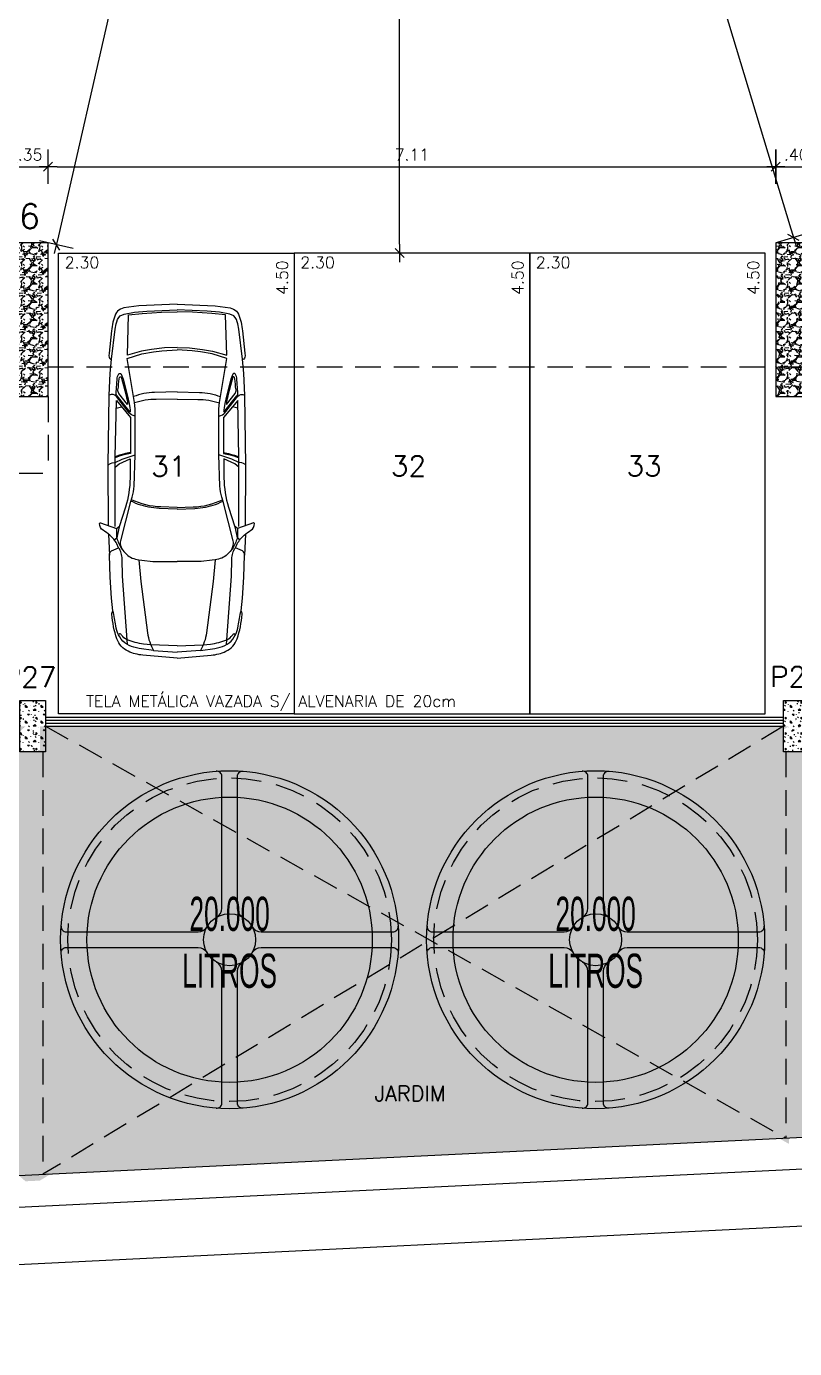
# Model space of a CAD drawing. Header units: millimetres. Extents: x -184.9 to -112.9, y 0.4 to 45.1.
# Drawn here: x -157.12 to -149.62, y 10.5 to 23.41 of the extents above; entities that cross this region are included whole.
import ezdxf

# ---------------------------------------------------------------- set-up
doc = ezdxf.new("R2010")
doc.units = ezdxf.units.MM
doc.linetypes.add('DASHED2', pattern=[0.375, 0.25, -0.125])
doc.linetypes.add('HIDDEN', pattern=[0.375, 0.25, -0.125])
for name, color, linetype in [('COTA', 11, 'Continuous'), ('EM VISTA', 2, 'Continuous'), ('EMVISTA', 2, 'Continuous'), ('ESQUADRIA', 2, 'Continuous'), ('HACHURA 1', 8, 'Continuous'), ('HACHURA PILAR VIGA', 8, 'Continuous'), ('HIDRAULICO', 4, 'Continuous'), ('LINHA', 1, 'Continuous'), ('PAREDE', 7, 'Continuous'), ('PILAR', 21, 'Continuous'), ('PROJECAO', 1, 'DASHED2'), ('TEXTO 1', 3, 'Continuous'), ('TEXTO 2', 2, 'Continuous'), ('VERDE PL', 74, 'Continuous')]:
    doc.layers.add(name, color=color, linetype=linetype)
doc.styles.add('ROMANS', font='romans.shx')
doc.dimstyles.new('Copy of TICK75', dxfattribs={"dimtxt": 0.1125, "dimasz": 0.08800000000000001, "dimexe": 0.18, "dimexo": 0.0625, "dimgap": 0.07900000000000001, "dimtad": 1, "dimrnd": 0.005, "dimzin": 4, "dimdsep": 46, "dimtxsty": 'ROMANS', "dimblk1": 'TICK', "dimblk2": 'TICK', "dimsah": 1, "dimcen": 0.09, "dimse1": 1, "dimse2": 1, "dimclrd": 256, "dimclrt": 2, "dimaunit": 1, "dimadec": 0, "dimazin": 0, "dimtfac": 1, "dimtix": 1, "dimtmove": 2, "dimatfit": 3, "dimldrblk": 'TICK', "dimfxl": 1, "dimtolj": 1, "dimtzin": 0, "dimlwd": -1, "dimarcsym": 0})
doc.dimstyles.new('TICK75', dxfattribs={"dimtxt": 0.1125, "dimasz": 0.08800000000000001, "dimexe": 0.18, "dimexo": 0.0625, "dimgap": 0.061, "dimtad": 1, "dimrnd": 0.005, "dimzin": 4, "dimdsep": 46, "dimtxsty": 'ROMANS', "dimblk1": 'TICK', "dimblk2": 'TICK', "dimsah": 1, "dimcen": 0.09, "dimse1": 1, "dimse2": 1, "dimclrt": 2, "dimaunit": 1, "dimadec": 0, "dimazin": 0, "dimtfac": 1, "dimtix": 1, "dimtmove": 2, "dimatfit": 3, "dimldrblk": 'TICK', "dimfxl": 1, "dimtolj": 1, "dimtzin": 0, "dimarcsym": 0})
pattern_1 = [(0, (0, 0), (0.1524, 0.1524), [0.01905, -0.13335]), (90, (0, 0), (-0.1524, 0.1524), [0.01905, -0.13335]), (135, (0.01905, 0), (-0.152399999744268, 0), [0.02694076908, -0.18858538356]), (0, (0.01905, 0.085725), (0.1524, 0.1524), [0.01905, -0.13335]), (45, (0.028575, 0.0762), (0, 0.152399999744268), [0.01347037692, -0.20205576048]), (135, (0.028575, 0.0762), (-0.152399999744268, 0), [0.01347037692, -0.20205576048]), (0, (0.0762, 0.123825), (0.1524, 0.1524), [0.02694076908, -0.12545923092]), (45, (0.0762, 0.123825), (0, 0.152399999744268), [0.01905, -0.19647615264]), (135, (0.10314076908, 0.123825), (-0.152399999744268, 0), [0.01905, -0.19647615264]), (90, (0.104775, 0.0381), (-0.1524, 0.1524), [0.01905, -0.13335]), (45, (0.104775, 0.0381), (0, 0.152399999744268), [0.01347037692, -0.20205576048]), (135, (0.1143, 0.047625), (-0.152399999744268, 0), [0.01347037692, -0.20205576048]), (0, (0.01905, 0.0381), (0.1524, 0.1524), [0.009525, -0.127635]), (0, (0.13335, 0.0762), (0.1524, 0.1524), [0.009525, -0.127635]), (90, (0.085725, 0.09525), (-0.1524, 0.1524), [0.009525, -0.127635]), (135, (0.104775, 0.009525), (-0.152399999744268, 0), [0.01347037692, -0.20205576048]), (135, (0.0381, 0.1143), (-0.152399999744268, 0), [0.01347037692, -0.20205576048]), (45, (0.0714375, 0.05000625), (0, 0.152399999744268), [0.01347037692, -0.20205576048]), (90, (0.0523875, 0.01905), (-0.1524, 0.1524), [0.00238125, -0.15001875]), (90, (0.05953125, 0.08334375000000001), (-0.1524, 0.1524), [0.00238125, -0.15001875]), (90, (0.13096875, 0.1095375), (-0.1524, 0.1524), [0.00238125, -0.15001875]), (90, (0.13335, 0.028575), (-0.1524, 0.1524), [0.00238125, -0.15001875])]

# ---------------------------------------------------------------- blocks, each defined once
blk = doc.blocks.new('TICK')
at = {"layer": 'COTA'}
for p, q in [((0, 1.907592907288972), (0, -1.907600000000002)), ((-1, 0), (1, 0))]:
    blk.add_line(p, q, dxfattribs=at)
at = {"layer": 'COTA', "color": 2}
blk.add_line((0.5, 0.5), (-0.5, -0.5), dxfattribs=at)
blk = doc.blocks.new('*D228')
at = {"layer": 'COTA', "color": 0, "lineweight": -2}
blk.add_line((-149.7113200238874, 22.04138287924556), (-149.4873200238873, 22.04138287924556), dxfattribs=at)
at = {"layer": 'Defpoints', "color": 0}
for p in [(-149.3993200238873, 22.04138287924556), (-149.7993200238874, 21.29890395288268), (-149.3993200238873, 21.29890395288265)]:
    blk.add_point(p, dxfattribs=at)
at = {"layer": 'COTA', "color": 0, "lineweight": -2, "xscale": 0.08800000000000001, "yscale": 0.08800000000000001, "zscale": 0.08800000000000001, "rotation": 180}
blk.add_blockref('TICK', (-149.7993200238874, 22.04138287924556), dxfattribs=at)
at = {"layer": 'COTA', "color": 0, "lineweight": -2, "xscale": 0.08800000000000001, "yscale": 0.08800000000000001, "zscale": 0.08800000000000001}
blk.add_blockref('TICK', (-149.3993200238873, 22.04138287924556), dxfattribs=at)
at = {"layer": 'COTA', "color": 2, "insert": (-149.5993200238874, 22.15863287924556), "char_height": 0.1125, "attachment_point": 5, "style": 'ROMANS'}
blk.add_mtext('\\A1;.40', dxfattribs=at)
blk = doc.blocks.new('*D227')
at = {"layer": 'COTA', "color": 0, "lineweight": -2}
blk.add_line((-156.8163200238878, 22.04138287924556), (-149.8873200238874, 22.04138287924556), dxfattribs=at)
at = {"layer": 'Defpoints', "color": 0}
for p in [(-149.7993200238874, 22.04138287924556), (-156.9043200238878, 21.29890395288265), (-149.7993200238874, 21.29890395288268)]:
    blk.add_point(p, dxfattribs=at)
at = {"layer": 'COTA', "color": 0, "lineweight": -2, "xscale": 0.08800000000000001, "yscale": 0.08800000000000001, "zscale": 0.08800000000000001, "rotation": 180}
blk.add_blockref('TICK', (-156.9043200238878, 22.04138287924556), dxfattribs=at)
at = {"layer": 'COTA', "color": 0, "lineweight": -2, "xscale": 0.08800000000000001, "yscale": 0.08800000000000001, "zscale": 0.08800000000000001}
blk.add_blockref('TICK', (-149.7993200238874, 22.04138287924556), dxfattribs=at)
at = {"layer": 'COTA', "color": 2, "insert": (-153.3518200238876, 22.15863287924556), "char_height": 0.1125, "attachment_point": 5, "style": 'ROMANS'}
blk.add_mtext('\\A1;7.11', dxfattribs=at)
blk = doc.blocks.new('*D226')
at = {"layer": 'COTA', "color": 0, "lineweight": -2}
for p, q in [((-157.3423200238877, 22.04138287924556), (-157.4303200238876, 22.04138287924556)), ((-157.2543200238877, 22.04138287924556), (-156.9043200238878, 22.04138287924556)), ((-156.8163200238878, 22.04138287924556), (-156.7283200238878, 22.04138287924556))]:
    blk.add_line(p, q, dxfattribs=at)
at = {"layer": 'Defpoints', "color": 0}
for p in [(-156.9043200238878, 22.04138287924556), (-157.2543200238877, 21.29890395288265), (-156.9043200238878, 21.29890395288265)]:
    blk.add_point(p, dxfattribs=at)
at = {"layer": 'COTA', "color": 0, "lineweight": -2, "xscale": 0.08800000000000001, "yscale": 0.08800000000000001, "zscale": 0.08800000000000001}
blk.add_blockref('TICK', (-157.2543200238877, 22.04138287924556), dxfattribs=at)
at = {"layer": 'COTA', "color": 0, "lineweight": -2, "xscale": 0.08800000000000001, "yscale": 0.08800000000000001, "zscale": 0.08800000000000001, "rotation": 180}
blk.add_blockref('TICK', (-156.9043200238878, 22.04138287924556), dxfattribs=at)
at = {"layer": 'COTA', "color": 2, "insert": (-157.0793200238877, 22.15863287924556), "char_height": 0.1125, "attachment_point": 5, "style": 'ROMANS'}
blk.add_mtext('\\A1;.35', dxfattribs=at)
blk = doc.blocks.new('FORTLEV10')
at = {"layer": 'EM VISTA'}
blk.add_circle((-1.77635683940025e-15, 0), 1.189999999999998, dxfattribs=at)
at = {"layer": 'EMVISTA', "color": 1}
for points in [[(-0.1084615384693279, 0.1878608953549019, 0.2679491924667433), (-0.06507692307474144, 0.2630052534728975), (-0.06507692307130597, 1.362304556310789, 0.4376796742768829), (-0.1119047618983871, 1.405552320002784)], [(0.1084615384706922, 0.1878608953548451, -0.2679491924665979), (0.06507692307738289, 0.2630052534723859), (0.06507692308045243, 1.362304556310761, -0.4376796742759131), (0.1119047619084181, 1.405552320002215)], [(-1.405552320005684, 0.1119047619083915, 0.4376796742779412), (-1.362304556314088, 0.06507692308079527), (-0.2630052534714764, 0.06507692307712887, 0.267949192466334), (-0.1878608953538237, 0.108461538471289)], [(0.1878608953546728, 0.1084615384697543, 0.2679491924660634), (0.2630052534726701, 0.06507692307553725), (1.362304556314937, 0.06507692307184243, 0.4376796742765609), (1.405552320006903, 0.1119047618994102)], [(-1.405552320007359, -0.1119047618979323, -0.4376796742753541), (-1.362304556314999, -0.06507692307081925), (-0.2630052534718477, -0.06507692307499724, -0.2679491924664795), (-0.1878608953547332, -0.1084615384687027)], [(0.1878608953542482, -0.1084615384702943, -0.2679491924662525), (0.2630052534717588, -0.06507692307661728), (1.362304556315278, -0.06507692308028368, -0.4376796742749628), (1.405552320006874, -0.1119047619073967)], [(-0.111904761907228, -1.405552320010685, 0.4376796742770862), (-0.06507692308003143, -1.362304556318747), (-0.06507692307659063, -0.2630052534713627, 0.2679491924667093), (-0.1084615384702659, -0.1878608953533671)], [(0.1119047618991829, -1.405552320011253, -0.4376796742762056), (0.06507692307212487, -1.362304556319742), (0.0650769230755337, -0.2630052534718743, -0.2679491924664794), (0.108461538469383, -0.1878608953543903)]]:
    blk.add_lwpolyline(points, format="xyb", dxfattribs=at)
for centre, radius in [((2.486899575160351e-14, 0), 1.409999999999997), ((1.403321903126198e-13, 0), 0.2169230769894754)]:
    blk.add_circle(centre, radius, dxfattribs=at)
at = {"layer": 'PROJECAO', "color": 11, "linetype": 'HIDDEN'}
blk.add_circle((2.486899575160351e-14, 0), 1.349999999999966, dxfattribs=at)
blk = doc.blocks.new('*D101')
at = {"layer": 'COTA', "color": 0, "lineweight": -2}
blk.add_line((-119.4648604567926, 13.16874072132166), (-170.4135865816012, 10.67559538838779), dxfattribs=at)
at = {"layer": 'Defpoints', "color": 0}
for p in [(-119.4043200238889, 13.73204313307892), (-170.5288358037448, 11.2302956388842), (-170.5014814091249, 10.67129430775836)]:
    blk.add_point(p, dxfattribs=at)
at = {"layer": 'COTA', "color": 0, "lineweight": -2, "xscale": 0.08800000000000001, "yscale": 0.08800000000000001, "zscale": 0.08800000000000001}
for p, rotation in [((-119.3769656292689, 13.1730418019511), 2.801499872717789), ((-170.5014814091249, 10.67129430775836), 182.8014998727178)]:
    blk.add_blockref('TICK', p, dxfattribs=dict(at, rotation=rotation))
at = {"layer": 'COTA', "color": 2, "insert": (-144.9449542203764, 12.03927792448146), "char_height": 0.1125, "attachment_point": 5, "rotation": 2.8014998727177898, "style": 'ROMANS'}
blk.add_mtext('\\A1;51.19', dxfattribs=at)
blk = doc.blocks.new('*D28')
at = {"layer": 'COTA'}
blk.add_line((-151.0848422901909, 26.16790036697174), (-149.6508835889244, 21.43583636568289), dxfattribs=at)
at = {"layer": 'Defpoints', "color": 0}
for p in [(-151.2843200238873, 26.19940425021127), (-149.7993200238874, 21.29890395288263), (-149.6253629395577, 21.35161821766299)]:
    blk.add_point(p, dxfattribs=at)
at = {"layer": 'COTA', "xscale": 0.08800000000000001, "yscale": 0.08800000000000001, "zscale": 0.08800000000000001}
for p, rotation in [((-151.1103629395576, 26.25211851499164), 106.8583978029066), ((-149.6253629395577, 21.35161821766299), 286.8583978029066)]:
    blk.add_blockref('TICK', p, dxfattribs=dict(at, rotation=rotation))
at = {"layer": 'COTA', "color": 2, "insert": (-150.2384253881975, 23.84109186435966), "char_height": 0.1125, "attachment_point": 5, "rotation": 286.85839780290667, "style": 'ROMANS'}
blk.add_mtext('\\A1;5.12', dxfattribs=at)
blk = doc.blocks.new('*D27')
at = {"layer": 'COTA'}
blk.add_line((-155.7230695729843, 26.09513652367935), (-156.8038562128832, 21.36621219316877), dxfattribs=at)
at = {"layer": 'Defpoints', "color": 0}
for p in [(-155.7843200238873, 26.19940425021127), (-156.9043200238877, 21.29890395288263), (-156.8234628929339, 21.28042420975974)]:
    blk.add_point(p, dxfattribs=at)
at = {"layer": 'COTA', "xscale": 0.08800000000000001, "yscale": 0.08800000000000001, "zscale": 0.08800000000000001}
for p, rotation in [((-155.7034628929335, 26.18092450708839), 77.12626906630773), ((-156.8234628929339, 21.28042420975974), 257.1262690663077)]:
    blk.add_blockref('TICK', p, dxfattribs=dict(at, rotation=rotation))
at = {"layer": 'COTA', "color": 2, "insert": (-156.3953131742527, 23.76080848884292), "char_height": 0.1125, "attachment_point": 5, "rotation": 77.12626906630773, "style": 'ROMANS'}
blk.add_mtext('\\A1;5.03', dxfattribs=at)
blk = doc.blocks.new('*D26')
at = {"layer": 'COTA'}
blk.add_line((-153.4720087278447, 21.28690395288263), (-153.4720087278447, 26.11140425021127), dxfattribs=at)
at = {"layer": 'Defpoints', "color": 0}
for p in [(-153.4720087278447, 26.19940425021127), (-153.3518200238874, 26.19940425021127), (-153.3518200238874, 21.19890395288263)]:
    blk.add_point(p, dxfattribs=at)
at = {"layer": 'COTA', "xscale": 0.08800000000000001, "yscale": 0.08800000000000001, "zscale": 0.08800000000000001}
for p, rotation in [((-153.4720087278447, 26.19940425021127), 90), ((-153.4720087278447, 21.19890395288263), 270)]:
    blk.add_blockref('TICK', p, dxfattribs=dict(at, rotation=rotation))
at = {"layer": 'COTA', "color": 2, "insert": (-153.6072587278447, 23.69915410154695), "char_height": 0.1125, "attachment_point": 5, "rotation": 90, "style": 'ROMANS'}
blk.add_mtext('\\A1;5.00', dxfattribs=at)
blk = doc.blocks.new('VECTRA_P')
for p, q in [((1.961916044578647, 0.7454139204326111), (1.979962422656069, 0.7223204870060727)), ((1.979962422656069, 0.7223204870060727), (1.985978891584992, 0.7042858849629283)), ((1.15162914757218, 0.6822805562241001), (1.170250023715052, 0.6528511176516076)), ((1.985978891584992, 0.7042858849629283), (1.989588754992653, 0.6790374284784093)), ((1.989588754992653, 0.6790374284784093), (1.990423900686153, 0.671493906475348)), ((1.990423900686153, 0.671493906475348), (2.026474363584001, 0.5958986722658892)), ((2.026474363584001, 0.5958986722658892), (2.072112204241598, 0.4536526510405565)), ((2.068383374160682, 0.6255172471384185), (2.051368606376137, 0.671764355265168)), ((2.080714606053597, 0.581919385452693), (2.068383374160682, 0.6255172471384185)), ((2.085457364538449, 0.5582249002189883), (2.080714606053597, 0.581919385452693)), ((2.57970397046207, 0.6599597216620623), (2.594454901774334, 0.6032199314345235)), ((2.098737148128357, 0.5045626529906713), (2.085457364538449, 0.5582249002189883)), ((2.026474363584001, -0.5958986722660029), (2.072112204241598, -0.4536526510406702)), ((2.085457364538449, -0.558224900219102), (2.080714606053597, -0.5819193854528066)), ((2.098737148128357, -0.5045626529906713), (2.085457364538449, -0.558224900219102)), ((1.15162914757218, -0.6822805562241001), (1.170250023715052, -0.6528511176517213)), ((1.979962422656069, -0.7223204870060727), (1.985978891584992, -0.7042858849629283)), ((1.985978891584992, -0.7042858849629283), (1.989588754992653, -0.679037428478523)), ((1.989588754992653, -0.679037428478523), (1.990423900686153, -0.671493906475348)), ((1.990423900686153, -0.671493906475348), (2.026474363584001, -0.5958986722660029)), ((2.068383374160682, -0.6255172471384185), (2.051368606376137, -0.671764355265168)), ((2.080714606053597, -0.5819193854528066), (2.068383374160682, -0.6255172471384185)), ((2.57970397046207, -0.659959721662176), (2.594454901774334, -0.6032199314345235)), ((1.961916044578647, -0.7454139204326111), (1.979962422656069, -0.7223204870060727))]:
    blk.add_line(p, q)
for points in [[(-0.1320190883282919, 0), (-0.1008528512771925, 0.3712777887999437, -0.08670154319651346), (-0.05929786854237307, 0.5295766547779976, -0.2061370853005027), (0.07575582534574465, 0.6515446477206979, -0.06357708614580351), (0.3432660117429904, 0.7060409657887021, -0.1929015418481739), (0.3793655732205217, 0.6945910887162654), (0.5171960851145485, 0.7108090287478035), (0.7461727013100798, 0.7246750477327168), (0.9844009200173609, 0.7316080572252304, -0.2123161555323496), (1.031544989413998, 0.7122664558220322), (1.064733379409393, 0.6333655615015914), (1.105932718829692, 0.6539484086813445, 0.1044151366488792), (1.200920117955526, 0.7294188256335019, 0.0301351806626627), (1.253563734945978, 0.8014587652172622, -0.2682936796714216), (1.326807051562739, 0.8391939651780831, -0.4785956254922227), (1.33322840580616, 0.8303783016676789), (1.272714654757706, 0.6570473592398685), (1.205592214469572, 0.6575789908431489, 0.07179212366907503), (1.169655606317587, 0.6526825542728147, 0.07499638974959891), (1.055311823190578, 0.6004538237247061, 0.06072865727079466), (0.9932394701028251, 0.5482251102067721, 0.1684271616291917), (0.9344133794095235, 0.4151684846918897), (0.6970827053457818, 0.3922725282805004), (0.1430190510846003, 0.319669689655143, 0.09778805919175905), (-0.0518805754039704, 0.2539442399047402), (-0.02765396015858457, 0.4118647800966073), (-0.01496385400581346, 0.4671945899776802, -0.2331102208790654), (0.121166552410326, 0.6343367594729443, -0.06836519186026477), (0.2170667534214807, 0.6632412582611096, 0.01729510242172204), (0.3793655732205217, 0.6945910887162654, -1.253436740119883)], [(1.302480391907473, 0.7423060514022382), (1.956488019347141, 0.7454784870308231), (2.719981998016639, 0.7363966926600369), (2.953366491197812, 0.724027900315491), (3.109233037354905, 0.7120479754479447), (3.435155155121226, 0.671325304586162), (3.492107656522627, 0.6606554445138499, -0.1399637996152884), (3.579909403339805, 0.6167904471864176), (3.598752007202737, 0.5730169360675745), (3.618832332368783, 0.4626404092400662), (3.629509649335454, 0.3282160887494001), (3.644570521449356, 0)], [(2.491741989655896, 0.4525810770871885), (2.499265473029567, 0.4769270229556923, -0.2003298297804957), (2.54221463858628, 0.5284238978956637), (2.703274031861039, 0.6560932425543342, 0.3624230789309417), (2.719981998016639, 0.7363966926600369, -80.84350076330199)], [(3.705103418840444, 0), (3.687676118608668, 0.4123476542511071), (3.666376141500322, 0.5768040427533379), (3.650885224581053, 0.6135648771266915, 0.1959473859716668), (3.598603413634144, 0.6658039790636394, 0.08120935695297105), (3.41700870031022, 0.709461599704241), (3.175920377006562, 0.7366809606781999), (3.144455636507253, 0.7379122608207354, 0.3157387096905431), (3.104851987431431, 0.7123847035670678, 0.1957327759611312)], [(0, 0), (0.01100997788407199, 0.2846534889434906), (0.01990737984293389, 0.3623728700364381, -0.0682736265983916), (0.06561340932655924, 0.5411331068120262, -0.1604009858186431), (0.1163875355390971, 0.6008365603314587, 0.06879540109318083), (0.1306029470446859, 0.6124578633485953, 0.4314913820364382), (0.1299568178129356, 0.6221422882064189), (0.121166552410326, 0.6343367594729443)], [(0.01380427847098531, 0.5384462209282219), (0.06561340932655924, 0.5411331068120262), (0.7545740267116834, 0.59217929466638), (0.9415556832018055, 0.5951214652479848, 0.1436300784178557), (1.064733379409393, 0.6333655615015914, -3.590325510716907)], [(1.045618133581172, 0.59388372044873), (1.076727934833489, 0.6047294415595843, -0.1328747460121915), (1.14068964302966, 0.6092944024107965), (1.566232963750565, 0.4994861561666539), (1.61415760560368, 0.4854507548602669, 0.06103242020598566), (1.731238507991758, 0.4661977104719881), (2.071216763625834, 0.4536549376532548), (2.569494616824027, 0.4523825266196582), (2.638939209312703, 0.4606149740656065), (3.118040953292134, 0.5408943775357784), (3.16894401815588, 0.3819467633020395), (3.190399290052714, 0.2533203557342176), (3.201126926001141, 0.1648896877585457), (3.212393651159488, 0)], [(1.940061953170733, 0.6712413627540172), (1.973903712108701, 0.6277661184738008), (2.027083576273853, 0.5070015131835817), (1.81919857112964, 0.5094168206165932, -0.07434063790939607), (1.504953777822791, 0.5601379361052068), (1.291541432971783, 0.6263506538005004), (1.209012588917417, 0.646667233878361), (1.170250023715052, 0.6528511176516076)], [(2.534698532370136, 0.5080397249730595), (2.711863858989151, 0.6496561353155812, -0.2146323262784144), (2.749444390069829, 0.659311796173597), (2.89439782008418, 0.65072898652204, -0.1319395890471765), (2.949158005421083, 0.6324904989821789, -0.5639220405625647), (2.948084284509111, 0.6056692188208217), (2.891176627432099, 0.5852850288679292), (2.70864266633707, 0.5370067075473344), (2.630260441439795, 0.519841088243993, -0.04639468910887844), (2.534698532370136, 0.5080397249730595, 1.803463411316748)], [(2.618813082505106, 0.5352526315029991), (2.738148077828868, 0.6295860673130846, -0.2033426459790119), (2.776667617351364, 0.6401514130774331, 0.01387406641713885), (2.89751316936087, 0.6273220561341759, -0.2240254394216894), (2.918661142458333, 0.6152473752605374, -0.4267739444706883), (2.91647181800986, 0.6041927179279583), (2.715002453122445, 0.5522516273764495, -0.03871868372115205), (2.618813082505106, 0.5352526315029991, -4.743429449944328)], [(1.481285098968407, 0), (1.489861314243534, 0.1939859806047934), (1.500581560900347, 0.2796779036804082, -0.09356540660945266), (1.570813820307233, 0.498144588288028, -2.549356773437184)], [(1.500579436852966, 0), (1.506612150256963, 0.174864119810195, -0.1047644017369665), (1.585753946143235, 0.4937691635885813, 2.883450233120003)], [(2.675595540450946, 0), (2.67368617143126, 0.2247297064131999, 0.07648709176800697), (2.635403330633146, 0.4601958062893345, 15.10237595603503)], [(2.753879311264434, 0), (2.748151234121508, 0.245715505041403, 0.08483540131401172), (2.704118509171327, 0.4715365692737805, 10.94108114347921)], [(-0.1320190883282919, 0), (-0.1008528512771925, -0.3712777888000574, 0.08670154319651346), (-0.05929786854237307, -0.5295766547779976, 0.2061370853005027), (0.07575582534574465, -0.6515446477206979, 0.06357708614580351), (0.3432660117429904, -0.7060409657888158, 0.1929015418481739), (0.3793655732205217, -0.6945910887162654), (0.5171960851145485, -0.7108090287478035), (0.7461727013100798, -0.7246750477328305), (0.9844009200173609, -0.731608057225344, 0.2123161555323496), (1.031544989413998, -0.7122664558220322), (1.064733379409393, -0.6333655615017051), (1.105932718829692, -0.6539484086813445, -0.1044151366488792), (1.200920117955526, -0.7294188256335019, -0.0301351806626627), (1.253563734945978, -0.8014587652172622, 0.2682936796714216), (1.326807051562739, -0.8391939651781968, 0.4785956254922227), (1.33322840580616, -0.8303783016676789), (1.272714654757706, -0.6570473592399821), (1.205592214469572, -0.6575789908432625, -0.07179212366907503), (1.169655606317587, -0.6526825542728147, -0.07499638974959891), (1.055311823190578, -0.6004538237247061, -0.06072865727079466), (0.9932394701028251, -0.5482251102067721, -0.1684271616291917), (0.9344133794095235, -0.4151684846920034), (0.6970827053457818, -0.3922725282806141), (0.1430190510846003, -0.3196696896552567, -0.09778805919175905), (-0.0518805754039704, -0.2539442399048539), (-0.02765396015858457, -0.411864780096721), (-0.01496385400581346, -0.4671945899776802, 0.2331102208790654), (0.121166552410326, -0.634336759473058, 0.06836519186026477), (0.2170667534214807, -0.6632412582611096, -0.01729510242172204), (0.3793655732205217, -0.6945910887162654, 1.253436740119883)], [(0, 0), (0.01100997788407199, -0.2846534889434906), (0.01990737984293389, -0.3623728700365518, 0.0682736265983916), (0.06561340932655924, -0.5411331068120262, 0.1604009858186431), (0.1163875355390971, -0.6008365603314587, -0.06879540109318083), (0.1306029470446859, -0.612457863348709, -0.4314913820364382), (0.1299568178129356, -0.6221422882065326), (0.121166552410326, -0.634336759473058)], [(1.045618133581172, -0.59388372044873), (1.076727934833489, -0.6047294415595843, 0.1328747460121915), (1.14068964302966, -0.6092944024107965), (1.566232963750565, -0.4994861561666539), (1.61415760560368, -0.4854507548602669, -0.06103242020598566), (1.731238507991758, -0.4661977104719881), (2.071216763625834, -0.4536549376533685), (2.569494616824027, -0.4523825266196582), (2.638939209312703, -0.4606149740657202), (3.118040953292134, -0.5408943775357784), (3.16894401815588, -0.3819467633021532), (3.190399290052714, -0.2533203557342176), (3.201126926001141, -0.1648896877585457), (3.212393651159488, 0)], [(1.302480391907473, -0.7423060514022382), (1.956488019347141, -0.7454784870308231), (2.719981998016639, -0.7363966926601506), (2.953366491197812, -0.724027900315491), (3.109233037354905, -0.7120479754479447), (3.435155155121226, -0.671325304586162), (3.492107656522627, -0.6606554445139636, 0.1399637996152884), (3.579909403339805, -0.6167904471865313), (3.598752007202737, -0.5730169360675745), (3.618832332368783, -0.4626404092401799), (3.629509649335454, -0.3282160887496275), (3.644570521449356, 0)], [(1.481285098968407, 0), (1.489861314243534, -0.1939859806049071), (1.500581560900347, -0.2796779036805219, 0.09356540660945266), (1.570813820307233, -0.498144588288028, 2.549356773437184)], [(1.500579436852966, 0), (1.506612150256963, -0.1748641198103087, 0.1047644017369665), (1.585753946143235, -0.4937691635886949, -2.883450233120003)], [(2.675595540450946, 0), (2.67368617143126, -0.2247297064133136, -0.07648709176800697), (2.635403330633146, -0.4601958062894482, -15.10237595603503)], [(2.753879311264434, 0), (2.748151234121508, -0.245715505041403, -0.08483540131401172), (2.704118509171327, -0.4715365692737805, -10.94108114347921)], [(3.705103418840444, 0), (3.687676118608668, -0.4123476542511071), (3.666376141500322, -0.5768040427534515), (3.650885224581053, -0.6135648771266915, -0.1959473859716668), (3.598603413634144, -0.6658039790637531, -0.08120935695297105), (3.41700870031022, -0.7094615997043547), (3.175920377006562, -0.7366809606781999), (3.144455636507253, -0.7379122608207354, -0.3157387096905431), (3.104851987431431, -0.7123847035671815, -0.1957327759611312)], [(0.01380427847098531, -0.5384462209282219), (0.06561340932655924, -0.5411331068120262), (0.7545740267116834, -0.5921792946664937), (0.9415556832018055, -0.5951214652480985, -0.1436300784178557), (1.064733379409393, -0.6333655615017051, 3.590325510716907)], [(1.940061953170733, -0.6712413627541309), (1.973903712108701, -0.6277661184738008), (2.027083576273853, -0.5070015131836954), (1.81919857112964, -0.5094168206165932, 0.07434063790939607), (1.504953777822791, -0.5601379361052068), (1.291541432971783, -0.6263506538005004), (1.209012588917417, -0.646667233878361), (1.170250023715052, -0.6528511176517213)], [(2.491741989655896, -0.4525810770871885), (2.499265473029567, -0.4769270229556923, 0.2003298297804957), (2.54221463858628, -0.5284238978957774), (2.703274031861039, -0.6560932425543342, -0.3624230789309417), (2.719981998016639, -0.7363966926601506, 80.84350076330199)], [(2.534698532370136, -0.5080397249730595), (2.711863858989151, -0.6496561353156949, 0.2146323262784144), (2.749444390069829, -0.6593117961737107), (2.89439782008418, -0.6507289865221537, 0.1319395890471765), (2.949158005421083, -0.6324904989821789, 0.5639220405625647), (2.948084284509111, -0.6056692188208217), (2.891176627432099, -0.5852850288680429), (2.70864266633707, -0.5370067075474481), (2.630260441439795, -0.5198410882441067, 0.04639468910887844), (2.534698532370136, -0.5080397249730595, -1.803463411316748)], [(2.618813082505106, -0.5352526315029991), (2.738148077828868, -0.6295860673130846, 0.2033426459790119), (2.776667617351364, -0.6401514130775467, -0.01387406641713885), (2.89751316936087, -0.6273220561342896, 0.2240254394216894), (2.918661142458333, -0.6152473752606511, 0.4267739444706883), (2.91647181800986, -0.6041927179279583), (2.715002453122445, -0.5522516273766769, 0.03871868372115205), (2.618813082505106, -0.5352526315029991, 4.743429449944328)]]:
    blk.add_lwpolyline(points, format="xyb")
for points in [[(1.212392335146291, 0.74363472035634), (0.9844009200173609, 0.7316080572252304)], [(1.272714654757706, 0.6570473592398685), (1.297673131656929, 0.6244482501025459)], [(1.294064591853857, 0.6693665426258804), (1.940061953170733, 0.6712413627540172), (2.050083299866142, 0.6717930729574846), (2.66005630893266, 0.6581644038028571), (2.476662228310715, 0.5045626529906713), (2.088298292876033, 0.5045626529906713), (2.072177610864721, 0.5781282596408346), (2.059846408887942, 0.6150916681859826), (2.03991356029573, 0.6717420760440973)], [(3.23704989238399, 0), (3.231188897740527, 0.1366836483657607), (3.214458973123207, 0.2773760684380022), (3.195316758914156, 0.3836347962494528), (3.152778491820179, 0.5387725514564181), (3.590922589038996, 0.5260215163808653), (3.605810964572182, 0.3772592872267069), (3.618572450683615, 0.168992159598929), (3.622826289359487, 0)], [(-0.0518805754039704, 0.2539442399047402), (-0.06750177720167017, 0)], [(-0.0518805754039704, -0.2539442399048539), (-0.06750177720167017, 0)], [(3.23704989238399, 0), (3.231188897740527, -0.1366836483658744), (3.214458973123207, -0.2773760684380022), (3.195316758914156, -0.3836347962494528), (3.152778491820179, -0.5387725514565318), (3.590922589038996, -0.5260215163809789), (3.605810964572182, -0.3772592872268206), (3.618572450683615, -0.168992159598929), (3.622826289359487, 0)], [(1.294064591853857, -0.6693665426258804), (1.940061953170733, -0.6712413627541309), (2.050083299866142, -0.6717930729574846), (2.66005630893266, -0.6581644038029708), (2.476662228310715, -0.5045626529906713), (2.088298292876033, -0.5045626529906713), (2.072177610864721, -0.5781282596408346), (2.059846408887942, -0.6150916681859826), (2.03991356029573, -0.671742076044211)], [(1.272714654757706, -0.6570473592399821), (1.297673131656929, -0.6244482501025459)], [(1.212392335146291, -0.74363472035634), (0.9844009200173609, -0.731608057225344)]]:
    blk.add_lwpolyline(points)
for points in [[(0.9344133794095235, 0.4151684846918897, 0), (0.9293419320706562, 0.3808266873643333, 0), (0.916062627139322, 0.2630692569108533, 0), (0.916062627139322, 0, 0)], [(0.9344133794095235, -0.4151684846920034, 0), (0.9293419320706562, -0.380826687364447, 0), (0.916062627139322, -0.2630692569109669, 0), (0.916062627139322, 0, 0)]]:
    blk.add_polyline3d(points)
blk = doc.blocks.new('ESTRUTURA(20-03-2019)')
at = {"layer": 'HACHURA 1'}
h = blk.add_hatch(dxfattribs=at)
h.set_pattern_fill('GRAVEL', color=256, scale=0.007, style=0)
h.set_pattern_definition([(228.0128, (-20.84322034168384, 156.3000683563207), (-1.422401208612721, -1.60020196626588), [0.02392047, -2.368135]), (184.9697, (-20.85922234168384, 156.2822883563207), (2.133603451432539, 0.1777987452771221), [0.04104835, -4.06378]), (132.5104, (-20.90011634168383, 156.2787323563207), (1.777998706283219, -1.955801910472229), [0.02894374, -2.865429]), (267.2737, (-20.96945834168383, 156.2342823563207), (0.1777992279579721, 3.55599885573565), [0.03738035, -3.700648]), (292.8337, (-20.97123634168383, 156.1969443563207), (-0.8890025238851333, 2.133601213103578), [0.03665438, -3.628786]), (357.2737, (-20.95701234168384, 156.1631623563207), (-3.55599885573565, 0.1777992279579723), [0.03738035, -3.700648]), (37.6942, (-20.91967434168383, 156.1613843563207), (-2.311401460286795, -1.777998414988943), [0.04943357999999999, -4.893917000000001]), (72.2553, (-20.88055834168383, 156.1916103563207), (1.244602489582704, 3.911601134422548), [0.0466704, -4.620371]), (121.4296, (-20.86633434168384, 156.2360603563207), (-1.422400366468514, 2.311397281198088), [0.03750691, -3.713185]), (175.2364, (-20.88589234168384, 156.2680643563207), (1.955798463713812, -0.1777983313904809), [0.04281990999999996, -2.098172999999997]), (222.3974, (-20.92856434168383, 156.2716203563207), (-2.13360006420678, -1.955797455544588), [0.05537546, -5.482176]), (138.8141, (-20.79343634168383, 156.2325043563207), (-1.244599207195732, 1.06679835899868), [0.01890035, -1.871142]), (171.4692, (-20.80766034168384, 156.2449503563207), (2.311396471691398, -0.3556008960031989), [0.03595773999999995, -3.559821999999997]), (225, (-20.84322034168384, 156.2502843563207), (-3.730349362740526e-17, -0.1777998788090138), [0.02514463, -0.2263023]), (203.1986, (-20.85566634168383, 156.2716203563207), (0.8890029977913583, 0.3556015592014385), [0.01354087, -1.340542]), (291.8014, (-20.86811234168383, 156.2662863563207), (-0.1778001247326156, 0.5334003436112306), [0.01914962, -0.9383360000000001]), (30.9638, (-20.86100034168383, 156.2485063563207), (0.5333994368365759, 0.3556002771062386), [0.03110239999999998, -1.005640999999999]), (161.5651, (-20.83433034168383, 156.2645083563207), (0.3556001622726687, -0.1777997355725554), [0.02249009, -0.539763]), (16.38950000000001, (-20.97123634168383, 156.2662863563207), (1.778000980977855, 0.5333988904977464), [0.03150616000000001, -3.119116]), (70.3462, (-20.94101034168384, 156.2751763563207), (-0.7111980182073556, -1.95579723419815), [0.02643193, -2.616754]), (293.1986, (-20.83433034168383, 156.3000683563207), (-0.3556015592014385, 0.8890029977913584), [0.0270816, -1.327004]), (343.6105, (-20.82366234168384, 156.2751763563207), (-1.778000980977855, 0.5333988904977468), [0.03150615999999996, -3.119115999999997]), (339.444, (-20.97123634168383, 156.1560503563207), (-0.8890011034979137, 0.3555995685235097), [0.03038245, -1.488739]), (294.7751, (-20.94278834168383, 156.1453823563207), (-0.8889979282538788, 1.955799091830967), [0.02545703999999998, -2.520251999999997]), (66.80140000000002, (-20.83255234168383, 156.1222683563207), (0.3556015592014388, 0.8890029977913583), [0.0270816, -1.327004]), (17.35400000000001, (-20.82188434168383, 156.1471603563207), (-2.311400124730197, -0.7111989272923943), [0.02980481, -2.950667999999999]), (69.444, (-20.91967434168383, 156.1222683563207), (-0.3555995685235101, -0.8890011034979135), [0.01519126, -1.503936]), (101.3098999999999, (-20.84322034168384, 156.1222683563207), (-0.1777991224021144, 0.7111977222631835), [0.009066049999999996, -0.8975399999999997]), (165.9638, (-20.84499834168383, 156.1311583563207), (0.5334003748288021, -0.1777996922886549), [0.03665438, -0.6964335]), (186.0090000000001, (-20.88055834168383, 156.1400483563207), (1.777997378109956, 0.1777995847983501), [0.03396869, -3.362898]), (303.6901, (-20.86100034168383, 156.2325043563207), (-0.1778000609915063, 0.3555996569462287), [0.02564268, -0.6154246]), (353.1572, (-20.84677634168384, 156.2111683563207), (3.02260124996504, -0.3556015926158388), [0.04476898999999999, -4.43212]), (60.94540000000001, (-20.80232634168383, 156.2058343563207), (-0.7111983456080363, -1.244597032758389), [0.01830556, -1.812258]), (90, (-20.79343634168383, 156.2218363563207), (-0.1778, 0.1778), [0.010668, -0.167132]), (120.2564, (-20.88411434168383, 156.1453823563207), (0.7111984926785277, -1.244599372273429), [0.02470069, -2.445373]), (48.01279999999999, (-20.89656034168383, 156.1667183563207), (1.42240120861272, 1.600201966265881), [0.04784101, -2.344216]), (0, (-20.86455634168383, 156.2022783563207), (0.1778, 0.1778), [0.046228, -0.131572]), (325.3048, (-20.81832834168383, 156.2022783563207), (-1.777996919366758, 1.244600118333933), [0.0281127, -2.783151]), (254.0546, (-20.79521434168383, 156.1862763563207), (-0.1778004535791032, -0.7112016942242539), [0.02588803, -1.268519]), (207.646, (-20.80232634168383, 156.1613843563207), (-3.37819881343159, -1.778001118230637), [0.04215015, -4.172875]), (175.4261, (-20.83966434168384, 156.1418263563207), (-2.311400532332326, 0.1777991397853624), [0.04459202999999996, -4.414605999999995]), (175.4261, (-20.83966434168384, 156.1418263563207), (-2.311400532332326, 0.1777991397853624), [0.04459202999999996, -4.414605999999995])])
h.paths.add_polyline_path([(-29.46999999999866, 1.20999999999998), (-29.81999999999866, 1.20999999999998), (-29.81999999999866, -0.2900000000000205), (-29.46999999999866, -0.2900000000000205)])
h = blk.add_hatch(dxfattribs=at)
h.set_pattern_fill('GRAVEL', color=256, scale=0.007, style=0)
h.set_pattern_definition([(228.0128, (-21.18649626607897, 156.3000683563207), (-1.422401208612721, -1.60020196626588), [0.02392047, -2.368135]), (184.9697, (-21.20249826607897, 156.2822883563207), (2.133603451432539, 0.1777987452771221), [0.04104835, -4.06378]), (132.5104, (-21.24339226607896, 156.2787323563207), (1.777998706283219, -1.955801910472229), [0.02894374, -2.865429]), (267.2737, (-21.31273426607896, 156.2342823563207), (0.1777992279579721, 3.55599885573565), [0.03738035, -3.700648]), (292.8337, (-21.31451226607896, 156.1969443563207), (-0.8890025238851333, 2.133601213103578), [0.03665438, -3.628786]), (357.2737, (-21.30028826607897, 156.1631623563207), (-3.55599885573565, 0.1777992279579723), [0.03738035, -3.700648]), (37.6942, (-21.26295026607896, 156.1613843563207), (-2.311401460286795, -1.777998414988943), [0.04943357999999999, -4.893917000000001]), (72.2553, (-21.22383426607896, 156.1916103563207), (1.244602489582704, 3.911601134422548), [0.0466704, -4.620371]), (121.4296, (-21.20961026607896, 156.2360603563207), (-1.422400366468514, 2.311397281198088), [0.03750691, -3.713185]), (175.2364, (-21.22916826607896, 156.2680643563207), (1.955798463713812, -0.1777983313904809), [0.04281990999999996, -2.098172999999997]), (222.3974, (-21.27184026607896, 156.2716203563207), (-2.13360006420678, -1.955797455544588), [0.05537546, -5.482176]), (138.8141, (-21.13671226607896, 156.2325043563207), (-1.244599207195732, 1.06679835899868), [0.01890035, -1.871142]), (171.4692, (-21.15093626607896, 156.2449503563207), (2.311396471691398, -0.3556008960031989), [0.03595773999999995, -3.559821999999997]), (225, (-21.18649626607897, 156.2502843563207), (-3.730349362740526e-17, -0.1777998788090138), [0.02514463, -0.2263023]), (203.1986, (-21.19894226607896, 156.2716203563207), (0.8890029977913583, 0.3556015592014385), [0.01354087, -1.340542]), (291.8014, (-21.21138826607896, 156.2662863563207), (-0.1778001247326156, 0.5334003436112306), [0.01914962, -0.9383360000000001]), (30.9638, (-21.20427626607896, 156.2485063563207), (0.5333994368365759, 0.3556002771062386), [0.03110239999999998, -1.005640999999999]), (161.5651, (-21.17760626607896, 156.2645083563207), (0.3556001622726687, -0.1777997355725554), [0.02249009, -0.539763]), (16.38950000000001, (-21.31451226607896, 156.2662863563207), (1.778000980977855, 0.5333988904977464), [0.03150616000000001, -3.119116]), (70.3462, (-21.28428626607896, 156.2751763563207), (-0.7111980182073556, -1.95579723419815), [0.02643193, -2.616754]), (293.1986, (-21.17760626607896, 156.3000683563207), (-0.3556015592014385, 0.8890029977913584), [0.0270816, -1.327004]), (343.6105, (-21.16693826607897, 156.2751763563207), (-1.778000980977855, 0.5333988904977468), [0.03150615999999996, -3.119115999999997]), (339.444, (-21.31451226607896, 156.1560503563207), (-0.8890011034979137, 0.3555995685235097), [0.03038245, -1.488739]), (294.7751, (-21.28606426607896, 156.1453823563207), (-0.8889979282538788, 1.955799091830967), [0.02545703999999998, -2.520251999999997]), (66.80140000000002, (-21.17582826607896, 156.1222683563207), (0.3556015592014388, 0.8890029977913583), [0.0270816, -1.327004]), (17.35400000000001, (-21.16516026607896, 156.1471603563207), (-2.311400124730197, -0.7111989272923943), [0.02980481, -2.950667999999999]), (69.444, (-21.26295026607896, 156.1222683563207), (-0.3555995685235101, -0.8890011034979135), [0.01519126, -1.503936]), (101.3098999999999, (-21.18649626607897, 156.1222683563207), (-0.1777991224021144, 0.7111977222631835), [0.009066049999999996, -0.8975399999999997]), (165.9638, (-21.18827426607896, 156.1311583563207), (0.5334003748288021, -0.1777996922886549), [0.03665438, -0.6964335]), (186.0090000000001, (-21.22383426607896, 156.1400483563207), (1.777997378109956, 0.1777995847983501), [0.03396869, -3.362898]), (303.6901, (-21.20427626607896, 156.2325043563207), (-0.1778000609915063, 0.3555996569462287), [0.02564268, -0.6154246]), (353.1572, (-21.19005226607896, 156.2111683563207), (3.02260124996504, -0.3556015926158388), [0.04476898999999999, -4.43212]), (60.94540000000001, (-21.14560226607896, 156.2058343563207), (-0.7111983456080363, -1.244597032758389), [0.01830556, -1.812258]), (90, (-21.13671226607896, 156.2218363563207), (-0.1778, 0.1778), [0.010668, -0.167132]), (120.2564, (-21.22739026607896, 156.1453823563207), (0.7111984926785277, -1.244599372273429), [0.02470069, -2.445373]), (48.01279999999999, (-21.23983626607896, 156.1667183563207), (1.42240120861272, 1.600201966265881), [0.04784101, -2.344216]), (0, (-21.20783226607896, 156.2022783563207), (0.1778, 0.1778), [0.046228, -0.131572]), (325.3048, (-21.16160426607896, 156.2022783563207), (-1.777996919366758, 1.244600118333933), [0.0281127, -2.783151]), (254.0546, (-21.13849026607896, 156.1862763563207), (-0.1778004535791032, -0.7112016942242539), [0.02588803, -1.268519]), (207.646, (-21.14560226607896, 156.1613843563207), (-3.37819881343159, -1.778001118230637), [0.04215015, -4.172875]), (175.4261, (-21.18294026607897, 156.1418263563207), (-2.311400532332326, 0.1777991397853624), [0.04459202999999996, -4.414605999999995]), (175.4261, (-21.18294026607897, 156.1418263563207), (-2.311400532332326, 0.1777991397853624), [0.04459202999999996, -4.414605999999995])])
h.paths.add_polyline_path([(-21.96499999999833, 1.20999999999998), (-22.36499999999842, 1.210000000000008), (-22.3650000000002, 2.842170943040401e-14), (-21.96499999999833, 2.842170943040401e-14)])
h.paths.add_polyline_path([(-21.96499999999833, 0), (-22.3650000000002, 0), (-22.36500000000063, -0.2900000000000205), (-21.96499999999833, -0.2900000000000205)])
at = {"layer": 'PILAR'}
for points in [[(-29.46999999999866, -0.2900000000000205), (-29.46999999999866, 1.20999999999998), (-29.81999999999866, 1.20999999999998), (-29.81999999999866, -0.2900000000000205), (-29.46999999999866, -0.2900000000000205)], [(-22.36499999999842, 1.210000000000008), (-22.36500000000063, -0.2900000000000205), (-21.96499999999833, -0.2900000000000205), (-21.96499999999833, 1.20999999999998), (-22.36499999999842, 1.20999999999998)]]:
    blk.add_lwpolyline(points, dxfattribs=at)
at = {"layer": 'PROJECAO', "color": 11}
for p, q in [((-29.46999999999866, 0), (2.273736754432321e-13, 0)), ((-29.46999999999866, -0.2900000000000205), (-29.46999999999866, -1.03999999999985)), ((-29.76999999999884, -1.03999999999985), (-29.46999999999866, -1.03999999999985))]:
    blk.add_line(p, q, dxfattribs=at)

msp = doc.modelspace()

# ---------------------------------------------------------------- hatches: boundary and pattern name
at = {"layer": 'HACHURA PILAR VIGA'}
h = msp.add_hatch(dxfattribs=at)
h.set_pattern_fill('CONCRE', color=256, scale=0.006)
h.set_pattern_definition(pattern_1)
h.paths.add_polyline_path([(-156.9293200238878, 16.83054990164538), (-157.1793200238878, 16.83054990164538), (-157.1793200238878, 16.33054990164538), (-156.9293200238878, 16.33054990164538)])
h = msp.add_hatch(dxfattribs=at)
h.set_pattern_fill('CONCRE', color=256, scale=0.006)
h.set_pattern_definition(pattern_1)
h.paths.add_polyline_path([(-149.4743200238896, 16.83054990164538), (-149.7243200238896, 16.83054990164538), (-149.7243200238896, 16.33054990164538), (-149.4743200238896, 16.33054990164538)])
at = {"layer": 'VERDE PL'}
h = msp.add_hatch(dxfattribs=at)
h.set_pattern_fill('CROSS', color=256, scale=0.02, style=0)
h.set_pattern_definition([(0, (-322.7820840110102, -28.03105905125355), (0.127, 0.127), [0.0635, -0.1905]), (90, (-322.7503340110102, -28.06280905125354), (-0.127, 0.127), [0.0635, -0.1905])])
h.paths.add_polyline_path([(-157.1243200238877, 16.5789039528826), (-157.1543200238881, 16.5789039528826), (-162.2393200238871, 16.57890395288265), (-162.2393200238871, 16.56591457499701), (-159.618838718232, 14.29668644690477)])
h.paths.add_polyline_path([(-159.618838718232, 14.29668644690477), (-162.2393200238871, 16.56591457499698), (-162.2393200238871, 11.89922663896127)])
h.paths.add_polyline_path([(-153.1730306483784, 14.45439732143194), (-156.9843200238877, 16.57890395288265), (-156.9843200238877, 12.14338753196827)])
h.paths.add_polyline_path([(-149.6693200238873, 16.5789039528826), (-149.6993200238877, 16.5789039528826), (-156.9543200238874, 16.5789039528826), (-156.9843200238876, 16.5789039528826), (-153.1730306483784, 14.45439732143194)])
h.paths.add_polyline_path([(-142.1093200238883, 16.57890395288263), (-142.1393200238887, 16.57890395288263), (-149.499320023887, 16.5789039528826), (-149.5293200238873, 16.5789039528826), (-145.6461367900137, 14.63855933804953)])
h.paths.add_polyline_path([(-134.5493200238883, 16.5789039528826), (-134.5793200238888, 16.5789039528826), (-141.939320023888, 16.57890395288263), (-141.9693200238883, 16.57890395288263), (-138.0679315874418, 14.82397679958265)])
h.paths.add_polyline_path([(-128.6643200238878, 16.57890395288263), (-134.379320023888, 16.57890395288263), (-134.4093200238885, 16.57890395288263), (-131.410256518249, 14.9868714663335)])
h.paths.add_polyline_path([(-128.6643200238878, 16.57890395288263), (-131.410256518249, 14.9868714663335), (-128.6643200238878, 13.52920973399486)])
h.paths.add_polyline_path([(-162.1849497335927, 11.9489696329089), (-157.1899799417165, 12.19339548163899), (-159.618838718232, 14.29668644690477)])
h.paths.add_polyline_path([(-156.8765533603089, 12.20873282327804), (-149.768389700038, 12.55656654559601), (-153.1730306483785, 14.45439732143194)])
h.paths.add_polyline_path([(-149.4090992225351, 12.57414820946252), (-142.2188175469904, 12.92600032756974), (-145.6461367900136, 14.63855933804953)])
h.paths.add_polyline_path([(-141.8357740796941, 12.9447443297351), (-134.6697633765979, 13.2954087623732), (-138.0679315874418, 14.82397679958268)])
h.paths.add_polyline_path([(-134.2961570529332, 13.31369096357915), (-128.7679318117582, 13.58421134765487), (-131.410256518249, 14.9868714663335)])
h.paths.add_polyline_path([(-156.9843200238877, 16.33054990164541), (-157.1243200238877, 16.33054990164538), (-157.1243200238877, 12.13653671599681), (-156.9843200238877, 12.14338753196728)])
h.paths.add_polyline_path([(-157.1243200238877, 16.33054990164536), (-157.1793200238878, 16.33054990164536), (-157.1793200238878, 16.52858484198021), (-159.618838718232, 14.29668644690474), (-157.1243200238877, 12.13653671599775)])
h.paths.add_polyline_path([(-149.5293200238873, 16.33054990164538), (-149.6693200238873, 16.33054990164538), (-149.6693200238873, 12.5614144607357), (-149.5293200238873, 12.5682652767062)])
h.paths.add_polyline_path([(-149.6693200238873, 16.33054990164538), (-149.7243200238896, 16.33054990164538), (-149.7243200238896, 16.54555420535553), (-153.1730306483784, 14.45439732143194), (-149.6693200238873, 12.5013426664253)])
h.paths.add_polyline_path([(-149.4743200238896, 16.55142161496963), (-149.4743200238896, 16.33054990164538), (-149.5293200238873, 16.33054990164538), (-149.5293200238873, 12.50819348239582), (-145.6461367900137, 14.6385593380495)])
h.paths.add_polyline_path([(-141.9693200238883, 16.33054990164538), (-142.1093200238883, 16.33054990164538), (-142.1093200238883, 12.87128672882986), (-141.9693200238883, 12.8781375448003)])
h.paths.add_polyline_path([(-141.9143200238897, 16.33054990164538), (-141.9693200238883, 16.33054990164538), (-141.9693200238883, 12.87813754480118), (-138.0679315874418, 14.82397679958268), (-141.9143200238897, 16.55416378793842)])
h.paths.add_polyline_path([(-142.1643200238897, 16.33054990164538), (-142.1643200238897, 16.54873022297937), (-145.6461367900137, 14.6385593380495), (-142.1093200238883, 12.87128672883071), (-142.1093200238883, 16.33054990164538)])
h.paths.add_polyline_path([(-134.3543200238896, 16.54970757654931), (-134.3543200238896, 16.33054990164538), (-134.4093200238883, 16.33054990164538), (-134.4093200238883, 13.24808160720659), (-131.410256518249, 14.9868714663335)])
h.paths.add_polyline_path([(-134.4093200238883, 16.33054990164538), (-134.5493200238883, 16.33054990164541), (-134.5493200238883, 13.30130258554658), (-134.4093200238883, 13.3081534015171)])
h.paths.add_polyline_path([(-134.5493200238883, 16.33054990164538), (-134.6043200238896, 16.33054990164538), (-134.6043200238896, 16.55147239594871), (-138.0679315874418, 14.82397679958268), (-134.5493200238883, 13.24123079123612)])

# ---------------------------------------------------------------- linework, layer by layer
at = {"layer": 'ESQUADRIA', "color": 1}
for p, q in [((-156.9293200238878, 16.6689039528826), (-149.7243200238896, 16.6689039528826)), ((-156.9293200238878, 16.5789039528826), (-149.7243200238896, 16.5789039528826))]:
    msp.add_line(p, q, dxfattribs=at)
at = {"layer": 'ESQUADRIA'}
for p, q in [((-156.9293200238878, 16.6389039528826), (-149.7243200238896, 16.6389039528826)), ((-156.9293200238878, 16.6089039528826), (-149.7243200238896, 16.6089039528826))]:
    msp.add_line(p, q, dxfattribs=at)
at = {"layer": 'LINHA'}
for points in [[(-156.8018200238874, 16.69890395288263), (-156.8018200238874, 21.19890395288263), (-154.5018200238874, 21.19890395288263), (-154.5018200238874, 16.69890395288263)], [(-152.2018200238874, 16.69890395288263), (-152.2018200238874, 21.19890395288263), (-154.5018200238874, 21.19890395288263), (-154.5018200238874, 16.69890395288263)], [(-149.9018200238875, 16.69890395288263), (-149.9018200238875, 21.19890395288263), (-152.2018200238874, 21.19890395288263), (-152.2018200238874, 16.69890395288263)]]:
    msp.add_lwpolyline(points, close=True, dxfattribs=at)
at = {"layer": 'PAREDE'}
for p, q in [((-170.3063957067665, 11.55155154879219), (-119.7143200238889, 14.02724440641762)), ((-170.5288358037448, 11.2302956388842), (-118.359718193096, 13.78316009668737))]:
    msp.add_line(p, q, dxfattribs=at)
at = {"layer": 'PILAR'}
for points in [[(-156.9293200238878, 16.83054990164538), (-156.9293200238878, 16.33054990164538), (-157.1793200238878, 16.33054990164538), (-157.1793200238878, 16.83054990164538), (-156.9293200238878, 16.83054990164538)], [(-149.4743200238896, 16.83054990164538), (-149.4743200238896, 16.33054990164538), (-149.7243200238896, 16.33054990164538), (-149.7243200238896, 16.83054990164538), (-149.4743200238896, 16.83054990164538)]]:
    msp.add_lwpolyline(points, dxfattribs=at)
at = {"layer": 'PROJECAO', "color": 11}
for p, q in [((-149.7243200238896, 16.5789039528826), (-156.9543200238877, 12.20492735827227)), ((-156.9293200238878, 16.5789039528826), (-149.7022525788619, 12.55980292592454)), ((-156.9543200238877, 16.33054990164538), (-156.9543200238877, 12.20492735827224)), ((-149.6993200238873, 16.33054990164538), (-149.6993200238873, 12.55994642874208))]:
    msp.add_line(p, q, dxfattribs=at)

# ---------------------------------------------------------------- block references
at = {"layer": 'HACHURA 1', "xscale": -0.9, "yscale": 0.9, "zscale": 0.9, "rotation": 270}
msp.add_blockref('VECTRA_P', (-155.6452430758847, 17.36368018051616), dxfattribs=at)
at = {"layer": 'HIDRAULICO', "xscale": 1.170212765957568, "yscale": 1.170212765957568, "zscale": 1.170212765957568}
for p in [(-155.1315519869253, 14.4951479587551), (-151.5577842460308, 14.4951479587551)]:
    msp.add_blockref('FORTLEV10', p, dxfattribs=at)
at = {"layer": 'PAREDE'}
msp.add_blockref('ESTRUTURA(20-03-2019)', (-127.434320023889, 20.08890395288267), dxfattribs=at)

# ---------------------------------------------------------------- texts
at = {"layer": 'TEXTO 1', "color": 0, "style": 'ROMANS'}
msp.add_text('P16', height=0.24, dxfattribs=at).set_placement((-157.6091269340114, 21.43763344401012))
at = {"layer": 'TEXTO 1', "style": 'ROMANS'}
for s, height, p in [('31', 0.2, (-155.8972000046665, 19.01613931401602)), ('32', 0.2, (-153.5565136668237, 19.02007510296494)), ('33', 0.2, (-151.2565136668237, 19.02007510296494)), ('P27', 0.2, (-157.3456517336832, 16.95913971092375)), ('P28', 0.2, (-149.8542864165444, 16.96212869269806)), ('JARDIM', 0.15, (-153.716488756552, 12.91844025889273))]:
    msp.add_text(s, height=height, dxfattribs=at).set_placement(p)
at = {"layer": 'TEXTO 1', "char_height": 0.15, "width": 1.955914408426987, "attachment_point": 5, "style": 'ROMANS'}
for insert in [(-155.1314895032735, 14.46735082498139), (-151.5577217623791, 14.46735082498139)]:
    msp.add_mtext('\\pxqc;{\\fSwis721 LtCn BT|b0|i0|c0|p34;\\H2.2222x;\\W0.75;20.000\\PLITROS}', dxfattribs=dict(at, insert=insert))
at = {"layer": 'TEXTO 2', "style": 'ROMANS'}
for s, p in [('2.30', (-156.7417025516991, 21.05039233570838)), ('2.30', (-154.4417025516991, 21.05039233570838)), ('2.30', (-152.1417025516992, 21.05039233570838)), ('TELA METÁLICA VAZADA S/ ALVENARIA DE 20cm', (-156.5326712367657, 16.76785278683033))]:
    msp.add_text(s, height=0.1125, dxfattribs=at).set_placement(p)
for p in [(-154.5621075667508, 20.78948836990705), (-152.2621075667508, 20.78948836990705), (-149.9621075667509, 20.78948836990705)]:
    msp.add_text('4.50', height=0.1125, rotation=90, dxfattribs=at).set_placement(p)

# ---------------------------------------------------------------- dimensions: what is measured, and where the dimension line sits
at = {"layer": 'COTA'}
for p1, p2, distance, picture, middle in [((-151.2843200238873, 26.19940425021127), (-149.7993200238874, 21.29890395288263), 0.181768701650805, '*D28', (-150.2384253881975, 23.84109186435966)), ((-155.7843200238873, 26.19940425021127), (-156.9043200238877, 21.29890395288263), 0.08294200704087341, '*D27', (-156.3953131742527, 23.76080848884292))]:
    dim = msp.add_aligned_dim(p1=p1, p2=p2, distance=distance, dimstyle='Copy of TICK75', dxfattribs=at)
    dim.commit()
    dim.dimension.update_dxf_attribs({"geometry": picture, "text_midpoint": middle})
for base, p1, p2, angle, dimstyle, picture, middle in [((-153.4720087278447, 26.19940425021127), (-153.3518200238874, 21.19890395288263), (-153.3518200238874, 26.19940425021127), 90, 'Copy of TICK75', '*D26', (-153.6072587278447, 23.69915410154695)), ((-170.5014814091249, 10.67129430775836), (-119.4043200238889, 13.73204313307892), (-170.5288358037448, 11.2302956388842), 2.801499872717789, 'TICK75', '*D101', (-144.9449542203764, 12.03927792448146))]:
    dim = msp.add_linear_dim(base=base, p1=p1, p2=p2, angle=angle, dimstyle=dimstyle, dxfattribs=at)
    dim.commit()
    dim.dimension.update_dxf_attribs({"geometry": picture, "text_midpoint": middle})
for base, p1, p2, picture, middle in [((-156.9043200238878, 22.04138287924556), (-157.2543200238877, 21.29890395288265), (-156.9043200238878, 21.29890395288265), '*D226', (-157.0793200238877, 22.15863287924556)), ((-149.7993200238874, 22.04138287924556), (-156.9043200238878, 21.29890395288265), (-149.7993200238874, 21.29890395288268), '*D227', (-153.3518200238876, 22.15863287924556)), ((-149.3993200238873, 22.04138287924556), (-149.7993200238874, 21.29890395288268), (-149.3993200238873, 21.29890395288265), '*D228', (-149.5993200238874, 22.15863287924556))]:
    dim = msp.add_linear_dim(base=base, p1=p1, p2=p2, dimstyle='TICK75', dxfattribs=at)
    dim.commit()
    dim.dimension.update_dxf_attribs({"geometry": picture, "text_midpoint": middle})

doc.saveas('drawing.dxf')
